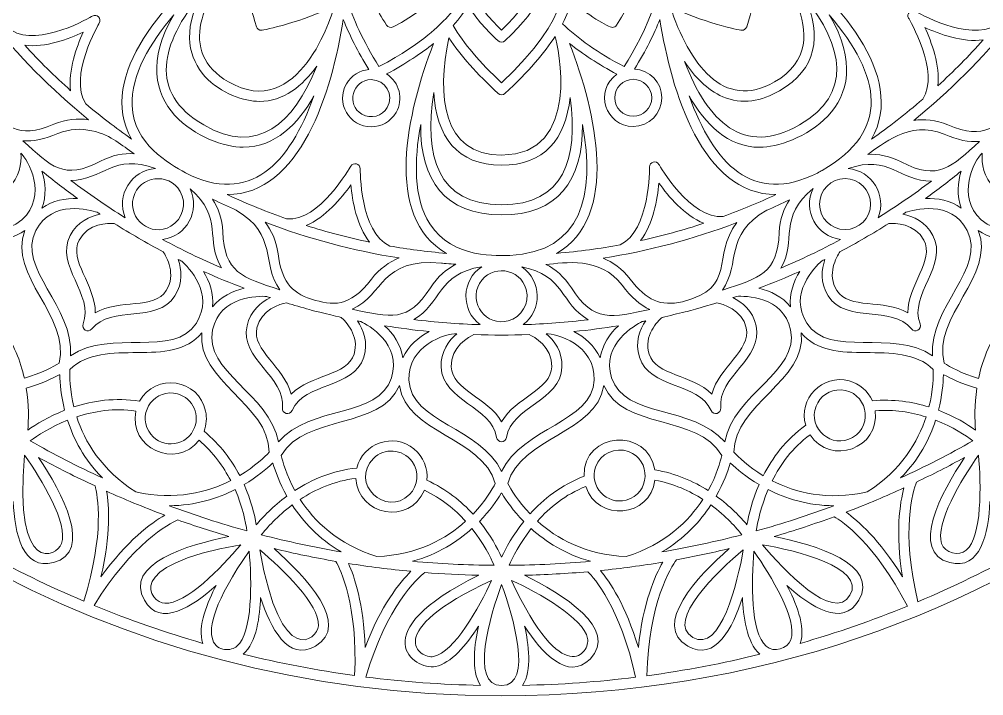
# Model space of a CAD drawing. Header units: inches. Extents: x -25 to 3711, y -26 to 945.
# Drawn here: x 298.4 to 679.2, y 3 to 270 of the extents above; entities that cross this region are included whole.
import ezdxf

# ---------------------------------------------------------------- set-up
doc = ezdxf.new("R2010")
doc.units = ezdxf.units.IN
doc.header["$MEASUREMENT"] = 0
doc.layers.add('_U+0421_U+043B_U+043E_U+0439 1', color=7, linetype='Continuous')

# ---------------------------------------------------------------- blocks, each defined once
blk = doc.blocks.new('block 2')
at = {"layer": '_U+0421_U+043B_U+043E_U+0439 1', "lineweight": 0}
for points, knots in [([(750.52, 771.98), (750.4, 772.1), (750.34, 772.18), (750.07, 772.33), (525.97, 944.79), (201.88, 855.08), (93.56, 598.99), (-24.91, 318.93), (179.57, 3), (488.84, 3), (892.5, 3), (1078.2, 519.12), (750.52, 771.98)], [0, 0, 0, 0, 1, 1, 1, 2, 2, 2, 3, 3, 3, 4, 4, 4, 4]), ([(342.75, 222.72), (336.49, 227.1), (330.44, 231.75), (324.61, 236.66), (317.67, 247.46), (329.85, 268.29), (329.98, 268.5), (331.03, 270.28), (329.01, 272.3), (327.23, 271.24), (327.01, 271.11), (306.06, 258.73), (295.3, 265.65), (289.46, 272.43), (284.4, 278.99), (279.56, 285.9), (304.52, 271.52), (335.64, 300.5), (353.69, 322.93), (352.7, 316.44), (352.32, 308.99), (352.55, 300.68), (342.53, 305.41), (332.38, 294.38), (337.91, 284.81), (341.02, 279.41), (347.96, 277.55), (353.36, 280.67), (358.62, 283.71), (360.5, 290.37), (357.71, 295.7), (364.97, 295.51), (372.51, 295.74), (379.78, 296.85), (357.32, 278.79), (328.36, 247.68), (342.75, 222.72)], [0, 0, 0, 0, 1, 1, 1, 2, 2, 2, 3, 3, 3, 4, 4, 4, 5, 5, 5, 6, 6, 6, 7, 7, 7, 8, 8, 8, 9, 9, 9, 10, 10, 10, 11, 11, 11, 12, 12, 12, 12]), ([(652.34, 273.14), (650.56, 274.19), (648.54, 272.16), (649.6, 270.39), (649.73, 270.17), (662.11, 249.22), (655.2, 238.46), (648.39, 232.59), (641.81, 227.53), (634.94, 222.72), (649.33, 247.7), (620.32, 278.82), (597.91, 296.84), (605.2, 295.73), (612.79, 295.51), (620.17, 295.71), (615.42, 285.69), (626.46, 275.54), (636.03, 281.06), (641.43, 284.18), (643.29, 291.11), (640.17, 296.52), (637.13, 301.78), (630.48, 303.66), (625.14, 300.87), (625.37, 309.64), (624.91, 316.91), (623.99, 322.94), (642.08, 300.45), (673.17, 271.52), (698.13, 285.9), (693.74, 279.65), (689.09, 273.59), (684.18, 267.76), (673.38, 260.82), (652.55, 273.01), (652.34, 273.14)], [0, 0, 0, 0, 1, 1, 1, 2, 2, 2, 3, 3, 3, 4, 4, 4, 5, 5, 5, 6, 6, 6, 7, 7, 7, 8, 8, 8, 9, 9, 9, 10, 10, 10, 11, 11, 11, 12, 12, 12, 12]), ([(537.26, 251.32), (526.9, 256.84), (518.73, 262.52), (512.91, 268.22), (514.71, 271.67), (515.86, 274.75), (516.54, 277.47), (521.86, 272.1), (531.41, 266.76), (532.58, 266.76), (533.25, 266.76), (533.89, 267.09), (534.27, 267.68), (545.54, 285.36), (543.59, 294), (541.43, 297.59), (543.79, 298.51), (546.11, 299.5), (548.41, 300.54), (557.97, 289.23), (545.09, 263.88), (537.26, 251.32)], [0, 0, 0, 0, 1, 1, 1, 2, 2, 2, 3, 3, 3, 4, 4, 4, 5, 5, 5, 6, 6, 6, 7, 7, 7, 7]), ([(381.03, 245.26), (360.7, 257), (370.61, 278.43), (386.19, 295.78), (386.67, 287.52), (388.62, 277.89), (392.05, 267.04), (392.31, 266.2), (393.1, 265.65), (393.95, 265.65), (394.95, 265.65), (410.96, 269.21), (422.77, 275.27), (422.1, 271.87), (408.79, 229.24), (381.03, 245.26)], [0, 0, 0, 0, 1, 1, 1, 2, 2, 2, 3, 3, 3, 4, 4, 4, 5, 5, 5, 5]), ([(596.66, 245.26), (576.39, 233.56), (562.77, 252.69), (555.49, 274.97), (567.09, 269.16), (582.73, 265.65), (583.73, 265.65), (584.59, 265.65), (585.37, 266.2), (585.64, 267.04), (589.46, 279.16), (591.16, 288.78), (591.54, 296.42), (593.81, 294.42), (624.46, 261.32), (596.66, 245.26)], [0, 0, 0, 0, 1, 1, 1, 2, 2, 2, 3, 3, 3, 4, 4, 4, 5, 5, 5, 5]), ([(504.85, 288.56), (507.36, 288.84), (509.86, 289.18), (512.33, 289.59), (513.95, 285.9), (517.28, 271.52), (488.84, 244.95), (480.27, 252.96), (473.84, 260.56), (469.7, 267.57), (472.33, 270.44), (474.24, 273.11), (475.6, 275.56), (478.1, 271.18), (482.08, 266.48), (487.49, 261.52), (488.26, 260.82), (489.43, 260.82), (490.19, 261.52), (505.65, 275.68), (506.01, 284.54), (504.85, 288.56)], [0, 0, 0, 0, 1, 1, 1, 2, 2, 2, 3, 3, 3, 4, 4, 4, 5, 5, 5, 6, 6, 6, 7, 7, 7, 7]), ([(440.43, 251.32), (434.22, 261.29), (430, 270.29), (427.81, 278.14), (431.09, 280.22), (433.62, 282.32), (435.57, 284.33), (436.85, 279.45), (439.47, 273.88), (443.41, 267.68), (443.97, 266.81), (445.1, 266.5), (446.02, 266.98), (464.61, 276.65), (467.26, 285.1), (467.18, 289.29), (469.67, 288.92), (472.17, 288.61), (474.7, 288.36), (475.81, 282.13), (470.64, 273.56), (465.9, 269.35), (464.9, 268.47), (458.86, 261.14), (440.43, 251.32)], [0, 0, 0, 0, 1, 1, 1, 2, 2, 2, 3, 3, 3, 4, 4, 4, 5, 5, 5, 6, 6, 6, 7, 7, 7, 8, 8, 8, 8]), ([(488.84, 265.73), (483.26, 271.04), (479.54, 275.93), (477.72, 280.29), (478.81, 283.55), (478.93, 286.18), (478.76, 288.02), (485.95, 287.53), (493.03, 287.53), (500.74, 288.16), (501.46, 286.54), (503.26, 279.45), (488.84, 265.73)], [0, 0, 0, 0, 1, 1, 1, 2, 2, 2, 3, 3, 3, 4, 4, 4, 4]), ([(415.85, 251.49), (406.69, 228.69), (392.51, 216), (371.23, 228.29), (349.19, 241.02), (354.3, 260.48), (370.22, 280.02), (354.98, 249.78), (381.77, 237.58), (393.2, 237.58), (402.77, 237.58), (410.27, 243.72), (415.85, 251.49)], [0, 0, 0, 0, 1, 1, 1, 2, 2, 2, 3, 3, 3, 4, 4, 4, 4]), ([(608.67, 278.53), (623.84, 259.2), (627.74, 240.58), (606.46, 228.29), (584.41, 215.57), (570.11, 229.73), (561.14, 253.29), (565, 247.39), (569.98, 242.06), (576.2, 239.41), (583.84, 236.15), (591.52, 237.68), (598.66, 241.8), (613.22, 250.21), (615.51, 263.41), (608.67, 278.53)], [0, 0, 0, 0, 1, 1, 1, 2, 2, 2, 3, 3, 3, 4, 4, 4, 5, 5, 5, 5]), ([(342.92, 235.92), (342.37, 247.97), (350.11, 260.79), (359.4, 271.7), (338.19, 235.89), (372.39, 219.48), (386.84, 219.48), (399.55, 219.48), (408.57, 228.79), (414.75, 239.78), (405.22, 212.96), (389.51, 196.4), (364.01, 209.35), (357.58, 213.27), (343.62, 220.44), (342.92, 235.92)], [0, 0, 0, 0, 1, 1, 1, 2, 2, 2, 3, 3, 3, 4, 4, 4, 5, 5, 5, 5]), ([(615.46, 210.34), (615, 210.1), (614.35, 209.76), (613.58, 209.3), (588.18, 196.47), (572.49, 212.92), (562.95, 239.75), (569.19, 228.65), (578.22, 219.47), (590.84, 219.47), (604.06, 219.47), (640.07, 234.93), (618.28, 271.69), (638.84, 247.56), (642.73, 225.97), (615.46, 210.34)], [0, 0, 0, 0, 1, 1, 1, 2, 2, 2, 3, 3, 3, 4, 4, 4, 5, 5, 5, 5]), ([(286.18, 235.17), (281.62, 241.06), (281.44, 246.9), (285.14, 255.71), (287.16, 260.53), (287.48, 265.13), (286.94, 269.22), (297.6, 256.04), (310.73, 242.55), (325.75, 230.35), (321.62, 230.92), (316.96, 230.62), (312.08, 228.57), (297.28, 222.36), (292.79, 228.36), (286.18, 235.17)], [0, 0, 0, 0, 1, 1, 1, 2, 2, 2, 3, 3, 3, 4, 4, 4, 5, 5, 5, 5]), ([(444.73, 180.49), (432.86, 185.95), (433.01, 210.73), (433.01, 210.98), (433.03, 213.04), (430.27, 213.79), (429.26, 211.97), (429.14, 211.75), (416.91, 190.05), (403.95, 191.19), (396.33, 193.89), (388.71, 196.96), (380.51, 200.82), (409.39, 200.73), (421.9, 241.43), (426.33, 269.97), (428.72, 263.85), (432.11, 257.21), (436.47, 250.13), (432.89, 249.83), (429.51, 247.85), (427.58, 244.52), (423.24, 236.99), (428.7, 227.55), (437.36, 227.55), (441.27, 227.55), (445.08, 229.58), (447.17, 233.2), (450.21, 238.47), (448.52, 245.17), (443.43, 248.4), (451.14, 252.58), (457.2, 256.62), (461.96, 260.43), (451.55, 233.55), (441.95, 191.93), (467.15, 177.6), (458.88, 178.3), (451.77, 179.26), (444.73, 180.49)], [0, 0, 0, 0, 1, 1, 1, 2, 2, 2, 3, 3, 3, 4, 4, 4, 5, 5, 5, 6, 6, 6, 7, 7, 7, 8, 8, 8, 9, 9, 9, 10, 10, 10, 11, 11, 11, 12, 12, 12, 13, 13, 13, 13]), ([(576.39, 192.13), (563.38, 190.92), (551.12, 212.45), (551, 212.67), (549.99, 214.47), (547.23, 213.73), (547.26, 211.66), (547.26, 211.4), (547.51, 186.43), (535.68, 180.99), (527.83, 179.53), (519.7, 178.37), (510.54, 177.6), (535.69, 191.91), (526.18, 233.43), (515.72, 260.42), (520.85, 256.32), (527.11, 252.26), (534.42, 248.3), (525.31, 242), (529.8, 227.69), (540.84, 227.69), (547.08, 227.69), (552.15, 232.76), (552.15, 239), (552.15, 245.08), (547.33, 250.04), (541.32, 250.29), (545.9, 257.76), (549.13, 264.29), (551.35, 269.97), (555.78, 241.43), (568.3, 200.72), (597.17, 200.82), (590.52, 197.69), (583.83, 194.85), (576.39, 192.13)], [0, 0, 0, 0, 1, 1, 1, 2, 2, 2, 3, 3, 3, 4, 4, 4, 5, 5, 5, 6, 6, 6, 7, 7, 7, 8, 8, 8, 9, 9, 9, 10, 10, 10, 11, 11, 11, 12, 12, 12, 12]), ([(665.13, 228.29), (660.31, 230.32), (655.71, 230.64), (651.62, 230.1), (665.76, 241.54), (678.61, 254.28), (690.49, 268.9), (689.92, 264.77), (690.23, 260.12), (692.27, 255.24), (695.8, 246.83), (695.8, 241.13), (691.84, 235.51), (684.47, 227.91), (679.83, 222.13), (665.13, 228.29)], [0, 0, 0, 0, 1, 1, 1, 2, 2, 2, 3, 3, 3, 4, 4, 4, 5, 5, 5, 5]), ([(655.98, 266.78), (661.76, 264.13), (670.98, 260.8), (679.04, 261.84), (673.36, 255.5), (667.38, 249.45), (661.1, 243.7), (662.06, 251.77), (658.66, 260.99), (655.98, 266.78)], [0, 0, 0, 0, 1, 1, 1, 2, 2, 2, 3, 3, 3, 3]), ([(318.68, 241.81), (312.35, 247.48), (306.29, 253.46), (300.54, 259.74), (308.61, 258.78), (317.84, 262.18), (323.62, 264.86), (320.97, 259.08), (317.65, 249.87), (318.68, 241.81)], [0, 0, 0, 0, 1, 1, 1, 2, 2, 2, 3, 3, 3, 3]), ([(488.84, 216.38), (465.44, 216.38), (463.21, 239.75), (468.05, 262.68), (472.6, 255.78), (479.12, 248.42), (487.49, 240.75), (488.26, 240.05), (489.43, 240.05), (490.19, 240.75), (499.56, 249.33), (505.84, 256.81), (509.99, 263.23), (511.06, 260.09), (520.95, 216.38), (488.84, 216.38)], [0, 0, 0, 0, 1, 1, 1, 2, 2, 2, 3, 3, 3, 4, 4, 4, 5, 5, 5, 5]), ([(247.74, 242.61), (256.81, 252.53), (271.1, 245.5), (274.04, 242.17), (269.89, 242.5), (264.49, 241.78), (260.29, 237.19), (251.26, 227.31), (263.49, 212.22), (256.17, 202.12), (254.85, 200.29), (257.13, 198), (258.97, 199.33), (269.07, 206.65), (284.15, 194.42), (294.03, 203.45), (298.62, 207.65), (299.35, 213.04), (299.02, 217.2), (301.73, 214.79), (309.87, 200.42), (299.45, 190.89), (287.05, 179.55), (266.37, 197.71), (248.11, 191.27), (254.56, 209.54), (236.39, 230.21), (247.74, 242.61)], [0, 0, 0, 0, 1, 1, 1, 2, 2, 2, 3, 3, 3, 4, 4, 4, 5, 5, 5, 6, 6, 6, 7, 7, 7, 8, 8, 8, 9, 9, 9, 9]), ([(729.57, 191.27), (711.3, 197.72), (690.63, 179.55), (678.23, 190.89), (668.31, 199.96), (675.34, 214.25), (678.67, 217.2), (678.34, 213.05), (679.07, 207.65), (683.65, 203.45), (693.53, 194.42), (708.62, 206.65), (718.72, 199.33), (720.54, 198.01), (722.84, 200.29), (721.51, 202.12), (714.19, 212.22), (726.42, 227.31), (717.39, 237.19), (713.2, 241.78), (707.8, 242.5), (703.64, 242.17), (706.04, 244.88), (720.42, 253.03), (729.95, 242.61), (741.29, 230.21), (723.13, 209.53), (729.57, 191.27)], [0, 0, 0, 0, 1, 1, 1, 2, 2, 2, 3, 3, 3, 4, 4, 4, 5, 5, 5, 6, 6, 6, 7, 7, 7, 8, 8, 8, 9, 9, 9, 9]), ([(443.71, 235.2), (441.69, 231.71), (437.21, 230.51), (433.72, 232.53), (427.27, 236.25), (429.93, 246.17), (437.39, 246.17), (442.98, 246.17), (446.52, 240.07), (443.71, 235.2)], [0, 0, 0, 0, 1, 1, 1, 2, 2, 2, 3, 3, 3, 3]), ([(540.84, 246.31), (544.87, 246.31), (548.15, 243.03), (548.15, 239), (548.15, 234.97), (544.87, 231.69), (540.84, 231.69), (536.81, 231.69), (533.53, 234.97), (533.53, 239), (533.53, 243.03), (536.81, 246.31), (540.84, 246.31)], [0, 0, 0, 0, 1, 1, 1, 2, 2, 2, 3, 3, 3, 4, 4, 4, 4]), ([(488.84, 212.38), (505.66, 212.38), (514.24, 222.66), (515.88, 239.18), (519.36, 214.86), (513.42, 196.78), (488.84, 196.78), (463.39, 196.78), (458.08, 216.19), (462.1, 241.09), (463.08, 223.73), (471.31, 212.38), (488.84, 212.38)], [0, 0, 0, 0, 1, 1, 1, 2, 2, 2, 3, 3, 3, 4, 4, 4, 4]), ([(313.63, 224.88), (323.23, 228.9), (332.12, 224.81), (336.54, 222.05), (338.93, 220.31), (341.35, 218.61), (343.79, 216.95), (339.67, 217.13), (335.12, 216.41), (330.51, 213.98), (315.83, 206.26), (311.03, 211.92), (299.81, 222.03), (303.89, 221.7), (308.37, 222.67), (313.63, 224.88)], [0, 0, 0, 0, 1, 1, 1, 2, 2, 2, 3, 3, 3, 4, 4, 4, 5, 5, 5, 5]), ([(646.71, 213.71), (642.12, 216.12), (637.6, 216.85), (633.5, 216.68), (638.79, 220.25), (649.83, 230.38), (663.58, 224.61), (668.92, 222.37), (673.46, 221.4), (677.58, 221.77), (666.47, 211.78), (661.43, 205.95), (646.71, 213.71)], [0, 0, 0, 0, 1, 1, 1, 2, 2, 2, 3, 3, 3, 4, 4, 4, 4]), ([(492.06, 176.76), (488.11, 176.86), (469.55, 175.1), (460.51, 189.23), (454.01, 199.39), (454.3, 214.36), (456.9, 228.45), (456.65, 206.55), (466.46, 192.78), (488.84, 192.78), (510.85, 192.78), (521.05, 206.1), (520.78, 228.48), (525.95, 200.5), (520.62, 178.3), (492.06, 176.76)], [0, 0, 0, 0, 1, 1, 1, 2, 2, 2, 3, 3, 3, 4, 4, 4, 5, 5, 5, 5]), ([(318.74, 206.39), (331.38, 206.42), (335.6, 217.38), (352.22, 211.05), (342.56, 210.4), (336.55, 200.48), (340.18, 191.69), (332.8, 196.27), (325.65, 201.17), (318.74, 206.39)], [0, 0, 0, 0, 1, 1, 1, 2, 2, 2, 3, 3, 3, 3]), ([(637.51, 191.69), (641.15, 200.53), (635.06, 210.26), (625.67, 211.04), (641.88, 216.8), (646.09, 206.06), (658.59, 206.12), (651.79, 201), (644.76, 196.19), (637.51, 191.69)], [0, 0, 0, 0, 1, 1, 1, 2, 2, 2, 3, 3, 3, 3]), ([(307.35, 210.06), (311.94, 206.3), (316.63, 202.71), (321.41, 199.26), (316.73, 199.41), (311.59, 198.5), (307.32, 195.44), (309.18, 200.36), (308.73, 205.57), (307.35, 210.06)], [0, 0, 0, 0, 1, 1, 1, 2, 2, 2, 3, 3, 3, 3]), ([(358.22, 188.31), (350.44, 183.82), (341.15, 191.04), (343.46, 199.64), (345.76, 208.24), (357.42, 209.83), (361.9, 202.07), (364.68, 197.26), (363.02, 191.09), (358.22, 188.31)], [0, 0, 0, 0, 1, 1, 1, 2, 2, 2, 3, 3, 3, 3]), ([(670.33, 210.06), (668.96, 205.57), (668.51, 200.36), (670.36, 195.44), (666.1, 198.5), (660.96, 199.42), (656.28, 199.26), (661.05, 202.71), (665.75, 206.3), (670.33, 210.06)], [0, 0, 0, 0, 1, 1, 1, 2, 2, 2, 3, 3, 3, 3]), ([(624.5, 207.1), (630.05, 207.1), (634.57, 202.58), (634.57, 197.03), (634.57, 191.48), (630.05, 186.96), (624.5, 186.96), (618.95, 186.96), (614.43, 191.48), (614.43, 197.03), (614.43, 202.58), (618.95, 207.1), (624.5, 207.1)], [0, 0, 0, 0, 1, 1, 1, 2, 2, 2, 3, 3, 3, 4, 4, 4, 4]), ([(355.01, 183.08), (364.45, 184.31), (369.95, 194.43), (365.9, 203.02), (379.04, 191.83), (371.73, 182.74), (378.2, 171.9), (370.28, 175.28), (362.54, 179.02), (355.01, 183.08)], [0, 0, 0, 0, 1, 1, 1, 2, 2, 2, 3, 3, 3, 3]), ([(411.71, 188.59), (419.26, 191.74), (425.63, 199.38), (429.32, 204.65), (429.93, 198.25), (431.68, 188.49), (436.72, 182.02), (428.22, 183.79), (419.88, 185.99), (411.71, 188.59)], [0, 0, 0, 0, 1, 1, 1, 2, 2, 2, 3, 3, 3, 3]), ([(543.75, 182.63), (548.71, 189.14), (550.41, 198.94), (550.97, 205.34), (554.69, 200.11), (561.09, 192.55), (568.68, 189.46), (560.54, 186.78), (552.22, 184.49), (543.75, 182.63)], [0, 0, 0, 0, 1, 1, 1, 2, 2, 2, 3, 3, 3, 3]), ([(599.07, 171.72), (605.54, 182.7), (598, 191.9), (611.88, 203.2), (607.62, 194.53), (613.21, 184.32), (622.69, 183.09), (615.02, 178.95), (607.14, 175.15), (599.07, 171.72)], [0, 0, 0, 0, 1, 1, 1, 2, 2, 2, 3, 3, 3, 3]), ([(304.97, 186.66), (311.4, 199.04), (326.36, 194.75), (329.2, 193.81), (329.58, 193.55), (329.97, 193.28), (330.36, 193.03), (326.29, 192.25), (321.34, 190.13), (318.5, 184.67), (312.34, 172.8), (328.05, 161.39), (323.6, 149.74), (322.79, 147.63), (325.59, 146), (327.02, 147.76), (334.88, 157.44), (352.62, 149.54), (359.82, 160.82), (363.11, 165.97), (362.5, 171.29), (361.15, 175.19), (361.61, 174.97), (362.06, 174.75), (362.52, 174.52), (365.05, 172.24), (375.66, 161.61), (368.31, 150.09), (359.27, 135.93), (334.59, 148.12), (318.62, 137.17), (320.12, 156.46), (297.23, 171.76), (304.97, 186.66)], [0, 0, 0, 0, 1, 1, 1, 2, 2, 2, 3, 3, 3, 4, 4, 4, 5, 5, 5, 6, 6, 6, 7, 7, 7, 8, 8, 8, 9, 9, 9, 10, 10, 10, 11, 11, 11, 11]), ([(378.73, 186.14), (378.52, 191.28), (376.92, 195.53), (374.75, 198.98), (377.84, 197.47), (380.95, 196), (384.1, 194.61), (400.79, 184.67), (393.64, 173.82), (401.31, 163.23), (386.28, 168.13), (379.36, 170), (378.73, 186.14)], [0, 0, 0, 0, 1, 1, 1, 2, 2, 2, 3, 3, 3, 4, 4, 4, 4]), ([(593.55, 194.6), (596.56, 195.93), (599.54, 197.33), (602.5, 198.77), (600.31, 195.31), (598.69, 191.04), (598.49, 185.87), (597.85, 169.62), (590.9, 167.94), (576.03, 163.11), (583.55, 173.75), (576.45, 184.77), (593.55, 194.6)], [0, 0, 0, 0, 1, 1, 1, 2, 2, 2, 3, 3, 3, 4, 4, 4, 4]), ([(659.06, 137.17), (643.11, 148.1), (618.41, 135.94), (609.38, 150.09), (602.02, 161.61), (612.64, 172.24), (615.16, 174.52), (615.62, 174.75), (616.08, 174.97), (616.54, 175.19), (615.19, 171.29), (614.57, 165.97), (617.86, 160.82), (625.06, 149.54), (642.81, 157.45), (650.67, 147.76), (652.08, 146.02), (654.9, 147.61), (654.09, 149.74), (649.63, 161.39), (665.35, 172.8), (659.18, 184.67), (656.35, 190.13), (651.4, 192.25), (647.33, 193.03), (647.71, 193.28), (648.1, 193.55), (648.49, 193.81), (651.32, 194.75), (666.29, 199.04), (672.72, 186.66), (680.46, 171.75), (657.57, 156.48), (659.06, 137.17)], [0, 0, 0, 0, 1, 1, 1, 2, 2, 2, 3, 3, 3, 4, 4, 4, 5, 5, 5, 6, 6, 6, 7, 7, 7, 8, 8, 8, 9, 9, 9, 10, 10, 10, 11, 11, 11, 11]), ([(291.34, 148.88), (301.39, 162.71), (282.04, 179.74), (269.8, 166.86), (260.93, 170.89), (252, 171.85), (244.17, 171.42), (244.32, 178.39), (245.7, 183.72), (246.45, 186.12), (263.08, 195.47), (285.17, 175.31), (300.58, 186.65), (293.61, 168.85), (318.79, 152.73), (314.08, 134.25), (311.97, 132.94), (307.13, 130.25), (300.4, 128.32), (298.92, 134.9), (296.19, 142.05), (291.34, 148.88)], [0, 0, 0, 0, 1, 1, 1, 2, 2, 2, 3, 3, 3, 4, 4, 4, 5, 5, 5, 6, 6, 6, 7, 7, 7, 7]), ([(677.21, 128.22), (670.53, 130.17), (665.73, 132.89), (663.6, 134.23), (658.88, 152.71), (684.07, 168.84), (677.11, 186.65), (692.5, 175.32), (714.59, 195.46), (731.21, 186.13), (731.93, 183.75), (733.27, 178.38), (733.4, 171.38), (726.66, 171.65), (719.05, 170.86), (711.2, 167.95), (708.35, 171.48), (703.67, 173.58), (698.84, 173.09), (688.46, 172.03), (682.95, 160.46), (688.25, 151.8), (682.07, 144.27), (678.83, 135.89), (677.21, 128.22)], [0, 0, 0, 0, 1, 1, 1, 2, 2, 2, 3, 3, 3, 4, 4, 4, 5, 5, 5, 6, 6, 6, 7, 7, 7, 8, 8, 8, 8]), ([(335.9, 189.42), (342.21, 185.42), (348.67, 181.7), (355.25, 178.22), (356.53, 176.25), (360.46, 169.25), (356.45, 162.97), (351.55, 155.29), (338.05, 159.71), (328.41, 154.12), (328.43, 165.27), (317.85, 174.74), (322.05, 182.83), (325.54, 189.54), (333.59, 189.56), (335.9, 189.42)], [0, 0, 0, 0, 1, 1, 1, 2, 2, 2, 3, 3, 3, 4, 4, 4, 5, 5, 5, 5]), ([(448.38, 175.8), (444.53, 174.23), (440.67, 171.64), (437.48, 167.44), (428.65, 155.83), (422.12, 157.17), (413.77, 159.47), (405.44, 162.15), (401.89, 167.12), (400.57, 177.48), (399.93, 182.56), (397.97, 186.65), (395.52, 189.89), (412.5, 183.35), (430.2, 178.63), (448.38, 175.8)], [0, 0, 0, 0, 1, 1, 1, 2, 2, 2, 3, 3, 3, 4, 4, 4, 5, 5, 5, 5]), ([(581.79, 189.75), (571.47, 176.25), (582.23, 164.22), (560.29, 158.49), (551.63, 156.56), (546.03, 159.07), (539.66, 167.44), (536.51, 171.58), (532.71, 174.16), (528.91, 175.74), (546.44, 178.44), (564.29, 183.05), (581.79, 189.75)], [0, 0, 0, 0, 1, 1, 1, 2, 2, 2, 3, 3, 3, 4, 4, 4, 4]), ([(622.43, 178.22), (629.01, 181.69), (635.46, 185.42), (641.77, 189.42), (644.06, 189.54), (652.17, 189.49), (655.63, 182.83), (659.83, 174.75), (649.25, 165.26), (649.28, 154.12), (639.63, 159.72), (626.14, 155.29), (621.23, 162.97), (617.2, 169.3), (621.12, 176.23), (622.43, 178.22)], [0, 0, 0, 0, 1, 1, 1, 2, 2, 2, 3, 3, 3, 4, 4, 4, 5, 5, 5, 5]), ([(429.88, 155.54), (442.45, 161.31), (440.98, 175.93), (465.07, 173.75), (465.77, 173.65), (470.15, 173.34), (470.84, 173.29), (467.15, 171.39), (463.54, 168.47), (460.73, 164.02), (452.03, 150.23), (445.03, 152.31), (429.88, 155.54)], [0, 0, 0, 0, 1, 1, 1, 2, 2, 2, 3, 3, 3, 4, 4, 4, 4]), ([(516.41, 164.02), (513.61, 168.45), (510.02, 171.36), (506.35, 173.26), (513.64, 173.74), (527.64, 176.65), (536.48, 165.02), (540.06, 160.31), (543.57, 157.17), (547.43, 155.45), (532.46, 152.29), (525.17, 150.13), (516.41, 164.02)], [0, 0, 0, 0, 1, 1, 1, 2, 2, 2, 3, 3, 3, 4, 4, 4, 4]), ([(454.15, 151.46), (465.23, 157.73), (463.32, 169.49), (480.99, 172.34), (472.9, 166.91), (472.75, 155.23), (480.36, 149.47), (471.51, 149.73), (462.77, 150.4), (454.15, 151.46)], [0, 0, 0, 0, 1, 1, 1, 2, 2, 2, 3, 3, 3, 3]), ([(498.57, 163.29), (500.01, 157.91), (496.82, 152.4), (491.45, 150.96), (482.85, 148.65), (475.63, 157.94), (480.12, 165.72), (484.61, 173.48), (496.26, 171.89), (498.57, 163.29)], [0, 0, 0, 0, 1, 1, 1, 2, 2, 2, 3, 3, 3, 3]), ([(497.35, 149.47), (504.94, 155.23), (504.74, 166.78), (496.86, 172.23), (513.84, 169.1), (512.08, 157.55), (523.07, 151.41), (514.61, 150.39), (506.03, 149.73), (497.35, 149.47)], [0, 0, 0, 0, 1, 1, 1, 2, 2, 2, 3, 3, 3, 3]), ([(371.08, 170.49), (376.38, 168.1), (381.76, 165.87), (387.19, 163.81), (382.68, 162.74), (378.02, 160.53), (374.73, 156.52), (375.25, 161.68), (373.52, 166.54), (371.08, 170.49)], [0, 0, 0, 0, 1, 1, 1, 2, 2, 2, 3, 3, 3, 3]), ([(602.95, 156.52), (599.66, 160.53), (595.01, 162.74), (590.49, 163.81), (595.93, 165.87), (601.3, 168.1), (606.6, 170.49), (604.17, 166.54), (602.44, 161.68), (602.95, 156.52)], [0, 0, 0, 0, 1, 1, 1, 2, 2, 2, 3, 3, 3, 3]), ([(374.73, 147.43), (377.68, 160.78), (392.7, 160.79), (396.1, 160.61), (396.58, 160.45), (397.06, 160.28), (397.55, 160.12), (393.83, 158.3), (389.64, 154.98), (388.32, 149.01), (385.44, 135.95), (403.57, 128.99), (402.28, 116.59), (402.05, 114.34), (405.17, 113.49), (406.1, 115.56), (411.19, 126.96), (430.37, 123.91), (434.41, 136.67), (436.26, 142.53), (434.26, 147.53), (431.93, 150.96), (432.38, 150.86), (432.85, 150.78), (433.31, 150.69), (435.98, 149.36), (449.6, 141.85), (445.38, 128.5), (440.31, 112.48), (413.32, 117.87), (400.73, 103.16), (397.18, 122.2), (371.11, 131.02), (374.73, 147.43)], [0, 0, 0, 0, 1, 1, 1, 2, 2, 2, 3, 3, 3, 4, 4, 4, 5, 5, 5, 6, 6, 6, 7, 7, 7, 8, 8, 8, 9, 9, 9, 10, 10, 10, 11, 11, 11, 11]), ([(532.31, 128.5), (528.1, 141.8), (541.72, 149.35), (544.39, 150.69), (544.84, 150.78), (545.3, 150.86), (545.76, 150.96), (543.43, 147.53), (541.43, 142.53), (543.28, 136.67), (547.32, 123.91), (566.5, 126.95), (571.59, 115.56), (572.51, 113.49), (575.64, 114.34), (575.4, 116.58), (574.11, 129), (592.25, 135.94), (589.37, 149.01), (588.05, 154.98), (583.86, 158.3), (580.14, 160.12), (580.62, 160.28), (581.11, 160.45), (581.59, 160.62), (585, 160.8), (600, 160.82), (602.95, 147.43), (606.57, 131.02), (580.51, 122.19), (576.96, 103.16), (564.36, 117.87), (537.38, 112.48), (532.31, 128.5)], [0, 0, 0, 0, 1, 1, 1, 2, 2, 2, 3, 3, 3, 4, 4, 4, 5, 5, 5, 6, 6, 6, 7, 7, 7, 8, 8, 8, 9, 9, 9, 10, 10, 10, 11, 11, 11, 11]), ([(403.85, 158.09), (406.88, 157.15), (409.93, 156.26), (413, 155.43), (413.58, 155.09), (424.8, 152.47), (425.46, 152.33), (427.19, 150.79), (432.87, 145.08), (430.59, 137.87), (427.84, 129.19), (413.66, 129.96), (405.8, 122.06), (402.94, 132.83), (390.26, 139.26), (392.23, 148.15), (393.85, 155.49), (401.53, 157.61), (403.85, 158.09)], [0, 0, 0, 0, 1, 1, 1, 2, 2, 2, 3, 3, 3, 4, 4, 4, 5, 5, 5, 6, 6, 6, 6]), ([(552.23, 152.33), (555.3, 153.02), (558.34, 153.77), (561.38, 154.56), (562.13, 154.53), (573.12, 157.87), (573.83, 158.09), (576.15, 157.61), (583.84, 155.49), (585.46, 148.15), (587.42, 139.26), (574.75, 132.84), (571.89, 122.06), (564.03, 129.96), (549.84, 129.19), (547.09, 137.87), (544.82, 145.08), (550.49, 150.79), (552.23, 152.33)], [0, 0, 0, 0, 1, 1, 1, 2, 2, 2, 3, 3, 3, 4, 4, 4, 5, 5, 5, 6, 6, 6, 6]), ([(460.24, 146.73), (456.1, 144.53), (452.09, 141.17), (449.92, 136.37), (449.07, 141.55), (446.08, 145.83), (442.66, 149.03), (448.48, 148.09), (454.34, 147.32), (460.24, 146.73)], [0, 0, 0, 0, 1, 1, 1, 2, 2, 2, 3, 3, 3, 3]), ([(535.03, 149.03), (531.6, 145.83), (528.62, 141.55), (527.76, 136.37), (525.59, 141.17), (521.59, 144.53), (517.44, 146.74), (523.35, 147.32), (529.21, 148.1), (535.03, 149.03)], [0, 0, 0, 0, 1, 1, 1, 2, 2, 2, 3, 3, 3, 3]), ([(371.99, 115.27), (369.34, 128.07), (352.11, 130.64), (345.88, 119.2), (336.27, 120.79), (327.4, 119.41), (319.95, 116.98), (318.29, 123.74), (318.24, 129.25), (318.35, 131.77), (331.99, 145.1), (358.55, 131.35), (370.49, 146.28), (368.38, 127.28), (396.86, 118.23), (397.1, 99.17), (395.4, 97.36), (391.42, 93.5), (385.42, 89.9), (382.29, 95.87), (377.8, 102.07), (371.35, 107.41), (372.32, 109.96), (372.52, 112.71), (371.99, 115.27)], [0, 0, 0, 0, 1, 1, 1, 2, 2, 2, 3, 3, 3, 4, 4, 4, 5, 5, 5, 6, 6, 6, 7, 7, 7, 8, 8, 8, 8]), ([(452.27, 127.59), (451.67, 141.06), (466.82, 146.15), (471.18, 145.89), (468.01, 143.18), (464.71, 138.85), (464.99, 132.64), (465.58, 119.27), (484.9, 117.25), (486.87, 104.93), (487.22, 102.7), (490.46, 102.69), (490.82, 104.93), (492.78, 117.25), (512.1, 119.27), (512.7, 132.64), (512.97, 138.85), (509.67, 143.18), (506.5, 145.89), (510.08, 146.1), (526.04, 141.66), (525.41, 127.59), (524.66, 110.81), (497.2, 109.03), (488.84, 91.56), (480.48, 109.03), (453.02, 110.8), (452.27, 127.59)], [0, 0, 0, 0, 1, 1, 1, 2, 2, 2, 3, 3, 3, 4, 4, 4, 5, 5, 5, 6, 6, 6, 7, 7, 7, 8, 8, 8, 9, 9, 9, 9]), ([(477.91, 145.56), (485.91, 145.26), (491.72, 145.26), (499.78, 145.56), (501.47, 144.75), (509.05, 140.7), (508.7, 132.82), (508.3, 123.72), (494.39, 120.79), (488.84, 111.13), (483.29, 120.79), (469.39, 123.72), (468.98, 132.82), (468.63, 140.7), (476.21, 144.75), (477.91, 145.56)], [0, 0, 0, 0, 1, 1, 1, 2, 2, 2, 3, 3, 3, 4, 4, 4, 5, 5, 5, 5]), ([(626.08, 127.26), (615.5, 130.09), (605.85, 120.2), (608.94, 109.73), (601.02, 104.06), (595.72, 96.81), (592.17, 89.82), (586.21, 93.43), (582.29, 97.3), (580.58, 99.15), (580.8, 118.22), (609.3, 127.28), (607.19, 146.28), (619.13, 131.35), (645.68, 145.09), (659.32, 131.78), (659.4, 129.29), (659.3, 123.76), (657.61, 116.97), (651.18, 118.97), (643.62, 120.18), (635.29, 119.4), (633.53, 123.31), (630.09, 126.18), (626.08, 127.26)], [0, 0, 0, 0, 1, 1, 1, 2, 2, 2, 3, 3, 3, 4, 4, 4, 5, 5, 5, 6, 6, 6, 7, 7, 7, 8, 8, 8, 8]), ([(301.16, 124.41), (306.87, 126.02), (311.36, 128.14), (314.2, 129.71), (314.23, 129.69), (314.34, 129.62), (314.37, 129.61), (314.44, 126.37), (314.84, 121.42), (316.31, 115.67), (309.99, 113.18), (304.95, 110.09), (301.72, 107.84), (302.08, 111.75), (302.24, 117.64), (301.16, 124.41)], [0, 0, 0, 0, 1, 1, 1, 2, 2, 2, 3, 3, 3, 4, 4, 4, 5, 5, 5, 5]), ([(676.01, 107.87), (672.81, 110.13), (667.78, 113.22), (661.38, 115.66), (662.84, 121.42), (663.24, 126.37), (663.31, 129.61), (663.34, 129.63), (663.46, 129.69), (663.49, 129.71), (666.33, 128.15), (670.82, 126.02), (676.53, 124.41), (675.52, 117.69), (675.67, 111.79), (676.01, 107.87)], [0, 0, 0, 0, 1, 1, 1, 2, 2, 2, 3, 3, 3, 4, 4, 4, 5, 5, 5, 5]), ([(367.12, 107.78), (363.46, 100.74), (353.45, 100.56), (349.49, 107.4), (345.01, 115.16), (352.24, 124.46), (360.82, 122.16), (367.1, 120.48), (370.08, 113.45), (367.12, 107.78)], [0, 0, 0, 0, 1, 1, 1, 2, 2, 2, 3, 3, 3, 3]), ([(454.25, 100.43), (446.17, 107.02), (434.09, 102.72), (431.71, 92.86), (422.02, 91.91), (413.81, 88.28), (407.24, 84), (403.88, 90.1), (402.41, 95.41), (401.87, 97.87), (411.59, 114.28), (440.8, 107.87), (448.48, 125.38), (451.35, 106.48), (481.23, 105.11), (486.38, 86.74), (485.21, 84.51), (482.4, 79.74), (477.57, 74.7), (472.98, 79.69), (467.02, 84.55), (459.36, 88.06), (459.84, 92.54), (458.06, 97.33), (454.25, 100.43)], [0, 0, 0, 0, 1, 1, 1, 2, 2, 2, 3, 3, 3, 4, 4, 4, 5, 5, 5, 6, 6, 6, 7, 7, 7, 8, 8, 8, 8]), ([(521.44, 89.63), (512.32, 86.2), (505.32, 80.57), (500.09, 74.73), (495.27, 79.76), (492.47, 84.51), (491.31, 86.74), (496.45, 105.11), (526.33, 106.48), (529.21, 125.38), (536.88, 107.87), (566.1, 114.28), (575.82, 97.87), (575.27, 95.41), (573.79, 90.08), (570.42, 83.96), (564.71, 87.59), (557.68, 90.74), (549.38, 92.15), (546.8, 108.84), (520.98, 107.62), (521.44, 89.63)], [0, 0, 0, 0, 1, 1, 1, 2, 2, 2, 3, 3, 3, 4, 4, 4, 5, 5, 5, 6, 6, 6, 7, 7, 7, 7]), ([(627.47, 104.95), (619.3, 100.22), (609.68, 108.41), (613.02, 117.24), (614.52, 121.21), (618.49, 123.92), (622.9, 123.72), (632.89, 123.25), (636.17, 109.97), (627.47, 104.95)], [0, 0, 0, 0, 1, 1, 1, 2, 2, 2, 3, 3, 3, 3]), ([(344.46, 83.45), (330.79, 92.09), (324.19, 103.39), (321.07, 113.06), (327.86, 115.3), (335.89, 116.63), (344.48, 115.37), (341.36, 100.82), (360.26, 92.04), (369.36, 103.85), (375.03, 99), (379.04, 93.37), (381.87, 87.93), (372.77, 83.3), (360.1, 79.93), (344.46, 83.45)], [0, 0, 0, 0, 1, 1, 1, 2, 2, 2, 3, 3, 3, 4, 4, 4, 5, 5, 5, 5]), ([(595.73, 87.84), (598.95, 94.23), (603.69, 100.85), (610.65, 106.02), (618.71, 93.59), (638.32, 100.6), (636.4, 115.47), (643.83, 116.05), (650.65, 114.91), (656.49, 113.06), (653.34, 103.36), (646.75, 92.01), (633.21, 83.44), (617.43, 79.88), (604.78, 83.22), (595.73, 87.84)], [0, 0, 0, 0, 1, 1, 1, 2, 2, 2, 3, 3, 3, 4, 4, 4, 5, 5, 5, 5]), ([(317.45, 111.74), (319.83, 104.44), (323.99, 96.3), (331.23, 88.94), (321.5, 93.43), (311.98, 98.33), (302.71, 103.6), (305.52, 105.64), (310.7, 109.03), (317.45, 111.74)], [0, 0, 0, 0, 1, 1, 1, 2, 2, 2, 3, 3, 3, 3]), ([(646.45, 88.94), (653.7, 96.31), (657.86, 104.45), (660.24, 111.75), (667.09, 109.08), (672.24, 105.67), (675.01, 103.62), (665.73, 98.34), (656.2, 93.44), (646.45, 88.94)], [0, 0, 0, 0, 1, 1, 1, 2, 2, 2, 3, 3, 3, 3]), ([(452.49, 82.4), (443.29, 73.2), (428.6, 86.98), (438.25, 96.64), (442.54, 100.92), (449.77, 100.53), (453.48, 95.46), (456.48, 91.39), (455.92, 85.82), (452.49, 82.4)], [0, 0, 0, 0, 1, 1, 1, 2, 2, 2, 3, 3, 3, 3]), ([(538.1, 80.21), (530.28, 78.11), (523.35, 85.67), (525.99, 93.24), (527.87, 98.65), (533.78, 101.29), (538.98, 99.37), (548.1, 96), (547.59, 82.75), (538.1, 80.21)], [0, 0, 0, 0, 1, 1, 1, 2, 2, 2, 3, 3, 3, 3]), ([(283.65, 59.9), (289.91, 62.99), (293.85, 73.05), (295.96, 79.71), (296.53, 67.13), (299.75, 52.29), (311.86, 55.54), (327.8, 59.8), (315.24, 83.26), (306.01, 97.01), (313.31, 93.03), (320.75, 89.29), (328.33, 85.78), (329.25, 82.35), (332.3, 67.21), (323.84, 40.34), (310.06, 46.17), (296.65, 52.71), (283.65, 59.9)], [0, 0, 0, 0, 1, 1, 1, 2, 2, 2, 3, 3, 3, 4, 4, 4, 5, 5, 5, 6, 6, 6, 6]), ([(300.5, 97.95), (307.29, 88.28), (317.75, 70.92), (315.07, 63.03), (313.31, 57.82), (296.23, 49.72), (300.5, 97.95)], [0, 0, 0, 0, 1, 1, 1, 2, 2, 2, 2]), ([(653.27, 40.1), (646.38, 68.13), (651.41, 83.97), (652.7, 87.33), (659.13, 90.39), (665.45, 93.61), (671.67, 97.01), (662.44, 83.26), (649.89, 59.8), (665.82, 55.53), (677.93, 52.29), (681.16, 67.13), (681.72, 79.71), (683.84, 73.04), (687.77, 62.99), (694.03, 59.9), (680.86, 52.61), (667.26, 45.99), (653.27, 40.1)], [0, 0, 0, 0, 1, 1, 1, 2, 2, 2, 3, 3, 3, 4, 4, 4, 5, 5, 5, 6, 6, 6, 6]), ([(677.19, 97.95), (678.23, 86.18), (678.61, 65.92), (672.35, 60.42), (669.42, 57.84), (663.88, 59.3), (662.61, 63.02), (659.94, 70.91), (670.4, 88.27), (677.19, 97.95)], [0, 0, 0, 0, 1, 1, 1, 2, 2, 2, 3, 3, 3, 3]), ([(387.16, 86.32), (392.26, 89.35), (396.05, 92.56), (398.39, 94.81), (398.43, 94.79), (398.45, 94.79), (398.47, 94.78), (398.48, 94.78), (398.51, 94.77), (398.58, 94.76), (399.49, 91.64), (401.15, 86.97), (404.06, 81.79), (398.6, 77.75), (394.53, 73.47), (391.99, 70.45), (391.33, 74.32), (389.96, 80.06), (387.16, 86.32)], [0, 0, 0, 0, 1, 1, 1, 2, 2, 2, 3, 3, 3, 4, 4, 4, 5, 5, 5, 6, 6, 6, 6]), ([(573.63, 81.79), (576.53, 86.97), (578.2, 91.64), (579.1, 94.76), (579.14, 94.76), (579.27, 94.8), (579.3, 94.8), (581.64, 92.56), (585.43, 89.35), (590.52, 86.32), (587.81, 80.09), (586.43, 74.34), (585.74, 70.47), (583.23, 73.49), (579.18, 77.77), (573.63, 81.79)], [0, 0, 0, 0, 1, 1, 1, 2, 2, 2, 3, 3, 3, 4, 4, 4, 5, 5, 5, 5]), ([(409.33, 80.5), (415.31, 84.43), (422.72, 87.79), (431.35, 88.79), (432.1, 74.01), (452.6, 70.23), (458.36, 84.11), (465.14, 80.87), (470.49, 76.43), (474.65, 71.88), (467.11, 65.08), (455.75, 58.6), (439.6, 57.95), (424.15, 62.76), (414.85, 71.97), (409.33, 80.5)], [0, 0, 0, 0, 1, 1, 1, 2, 2, 2, 3, 3, 3, 4, 4, 4, 5, 5, 5, 5]), ([(503, 71.91), (507.76, 77.25), (514.05, 82.41), (522.13, 85.61), (526.75, 71.34), (547.48, 73.33), (549.43, 88.07), (556.82, 86.7), (563.15, 83.8), (568.34, 80.48), (562.81, 71.96), (553.52, 62.75), (538.09, 57.95), (521.91, 58.6), (510.55, 65.1), (503, 71.91)], [0, 0, 0, 0, 1, 1, 1, 2, 2, 2, 3, 3, 3, 4, 4, 4, 5, 5, 5, 5]), ([(383.59, 84.35), (386.58, 77.54), (387.81, 71.42), (388.3, 68.04), (377.88, 70.92), (367.63, 74.24), (357.59, 77.98), (367.97, 78.04), (376.72, 80.86), (383.59, 84.35)], [0, 0, 0, 0, 1, 1, 1, 2, 2, 2, 3, 3, 3, 3]), ([(594.11, 84.35), (600.98, 80.86), (609.72, 78.04), (620.1, 77.98), (610.06, 74.25), (599.83, 70.93), (589.42, 68.05), (589.95, 71.46), (591.22, 77.59), (594.11, 84.35)], [0, 0, 0, 0, 1, 1, 1, 2, 2, 2, 3, 3, 3, 3]), ([(647.16, 49.94), (638, 64.76), (629.54, 72.13), (624.88, 75.41), (633.84, 78.84), (640.59, 81.75), (647.75, 85.03), (646.14, 79.04), (644.31, 67.38), (647.16, 49.94)], [0, 0, 0, 0, 1, 1, 1, 2, 2, 2, 3, 3, 3, 3]), ([(332.89, 83.68), (339.88, 80.55), (346.88, 77.61), (355.83, 74.27), (350.46, 71.17), (340.93, 64.22), (330.64, 49.9), (334.64, 66.87), (333.86, 78.07), (332.89, 83.68)], [0, 0, 0, 0, 1, 1, 1, 2, 2, 2, 3, 3, 3, 3]), ([(480.1, 71.78), (484.24, 76.03), (487.06, 80.11), (488.74, 82.88), (488.78, 82.88), (488.91, 82.88), (488.95, 82.88), (490.63, 80.11), (493.45, 76.03), (497.59, 71.78), (493.36, 66.46), (490.54, 61.27), (488.87, 57.71), (487.23, 61.27), (484.42, 66.46), (480.1, 71.78)], [0, 0, 0, 0, 1, 1, 1, 2, 2, 2, 3, 3, 3, 4, 4, 4, 5, 5, 5, 5]), ([(406.18, 78.29), (410.39, 71.83), (416.56, 65.01), (425.53, 59.76), (414.85, 61.57), (404.33, 63.83), (393.97, 66.52), (396.13, 69.2), (400.29, 73.88), (406.18, 78.29)], [0, 0, 0, 0, 1, 1, 1, 2, 2, 2, 3, 3, 3, 3]), ([(571.51, 78.3), (577.51, 73.9), (581.64, 69.21), (583.75, 66.53), (573.34, 63.82), (562.8, 61.57), (552.15, 59.76), (561.13, 65.01), (567.3, 71.84), (571.51, 78.3)], [0, 0, 0, 0, 1, 1, 1, 2, 2, 2, 3, 3, 3, 3]), ([(327.99, 38.61), (342.89, 63.22), (357.6, 70.9), (360.96, 72.4), (367.65, 70.02), (374.39, 67.83), (381.18, 65.83), (364.92, 62.62), (339.55, 54.92), (347.79, 40.66), (354.06, 29.78), (366.85, 38.03), (376.12, 46.5), (372.89, 40.27), (368.51, 30.26), (370.88, 23.66), (356.25, 27.89), (341.93, 32.89), (327.99, 38.61)], [0, 0, 0, 0, 1, 1, 1, 2, 2, 2, 3, 3, 3, 4, 4, 4, 5, 5, 5, 6, 6, 6, 6]), ([(606.81, 23.66), (609.18, 30.26), (604.8, 40.27), (601.56, 46.5), (610.77, 38.09), (623.64, 29.81), (629.9, 40.66), (638.13, 54.91), (612.78, 62.62), (596.51, 65.83), (604.48, 68.17), (612.38, 70.79), (620.21, 73.66), (623.36, 71.86), (636.1, 63.38), (649.12, 38.37), (635.36, 32.75), (621.24, 27.84), (606.81, 23.66)], [0, 0, 0, 0, 1, 1, 1, 2, 2, 2, 3, 3, 3, 4, 4, 4, 5, 5, 5, 6, 6, 6, 6]), ([(477.15, 68.96), (481.79, 63.18), (484.55, 57.61), (485.9, 54.46), (475.06, 54.55), (464.32, 55.09), (453.71, 56.07), (463.72, 58.82), (471.42, 63.81), (477.15, 68.96)], [0, 0, 0, 0, 1, 1, 1, 2, 2, 2, 3, 3, 3, 3]), ([(500.54, 68.96), (506.26, 63.81), (513.97, 58.82), (523.97, 56.07), (513.37, 55.09), (502.65, 54.55), (491.81, 54.46), (493.21, 57.63), (496.01, 63.2), (500.54, 68.96)], [0, 0, 0, 0, 1, 1, 1, 2, 2, 2, 3, 3, 3, 3]), ([(385.82, 62.61), (378.22, 53.55), (364.13, 38.98), (355.85, 39.49), (350.46, 39.84), (337.9, 54.22), (385.82, 62.61)], [0, 0, 0, 0, 1, 1, 1, 2, 2, 2, 2]), ([(430.83, 10.95), (415.9, 13), (401.23, 15.82), (386.83, 19.38), (392.18, 23.91), (393.39, 34.78), (393.71, 41.79), (397.5, 29.83), (404.46, 16.28), (415.33, 22.56), (429.62, 30.81), (411.39, 50.22), (398.99, 61.06), (407.07, 59.11), (415.22, 57.43), (423.42, 56.01), (425.21, 52.91), (432.05, 39.07), (430.83, 10.95)], [0, 0, 0, 0, 1, 1, 1, 2, 2, 2, 3, 3, 3, 4, 4, 4, 5, 5, 5, 6, 6, 6, 6]), ([(546.24, 10.87), (546.83, 39.73), (555.78, 53.73), (557.91, 56.66), (564.88, 57.94), (571.81, 59.4), (578.69, 61.06), (566.29, 50.22), (548.06, 30.81), (562.36, 22.56), (573.22, 16.28), (580.18, 29.83), (583.97, 41.79), (584.29, 34.78), (585.51, 23.91), (590.85, 19.38), (576.26, 15.77), (561.38, 12.92), (546.24, 10.87)], [0, 0, 0, 0, 1, 1, 1, 2, 2, 2, 3, 3, 3, 4, 4, 4, 5, 5, 5, 6, 6, 6, 6]), ([(591.87, 62.61), (604.41, 60.42), (632.83, 53.73), (626.43, 42.66), (620.04, 31.57), (600, 52.9), (591.87, 62.61)], [0, 0, 0, 0, 1, 1, 1, 2, 2, 2, 2]), ([(384.33, 22.5), (380.19, 18.86), (361.37, 20.42), (389.18, 60.03), (390.22, 48.26), (390.6, 28), (384.33, 22.5)], [0, 0, 0, 0, 1, 1, 1, 2, 2, 2, 2]), ([(416.49, 30.62), (416.13, 25.13), (401.73, 12.9), (393.37, 60.59), (402.44, 53), (417.03, 38.93), (416.49, 30.62)], [0, 0, 0, 0, 1, 1, 1, 2, 2, 2, 2]), ([(584.31, 60.59), (582.1, 47.94), (575.41, 19.64), (564.36, 26.02), (553.31, 32.4), (574.47, 52.35), (584.31, 60.59)], [0, 0, 0, 0, 1, 1, 1, 2, 2, 2, 2]), ([(603.09, 25.11), (601.83, 21.4), (596.3, 19.91), (593.35, 22.5), (587.09, 27.99), (587.47, 48.26), (588.51, 60.03), (595.3, 50.36), (605.76, 33), (603.09, 25.11)], [0, 0, 0, 0, 1, 1, 1, 2, 2, 2, 3, 3, 3, 3]), ([(428.35, 55.2), (436.52, 53.9), (444.74, 52.87), (453.02, 52.1), (448.63, 47.73), (441.19, 38.55), (434.92, 21.97), (434.39, 39.41), (430.74, 50.03), (428.35, 55.2)], [0, 0, 0, 0, 1, 1, 1, 2, 2, 2, 3, 3, 3, 3]), ([(527.91, 52.41), (536.17, 53.25), (544.38, 54.35), (552.53, 55.72), (549.43, 50.35), (544.64, 39.56), (542.88, 21.98), (537.85, 38.74), (531.55, 48.05), (527.91, 52.41)], [0, 0, 0, 0, 1, 1, 1, 2, 2, 2, 3, 3, 3, 3]), ([(435.29, 10.36), (443.39, 38.31), (455.8, 49.48), (458.48, 51.63), (465.56, 51.08), (472.69, 50.72), (479.84, 50.55), (433.45, 27.86), (454.29, 12.84), (462.75, 14.52), (468.82, 15.73), (474.84, 22.79), (479.74, 30.47), (478.23, 23.62), (476.6, 12.85), (480.55, 7.09), (465.25, 7.38), (450.15, 8.48), (435.29, 10.36)], [0, 0, 0, 0, 1, 1, 1, 2, 2, 2, 3, 3, 3, 4, 4, 4, 5, 5, 5, 6, 6, 6, 6]), ([(497.14, 7.09), (501.08, 12.85), (499.45, 23.61), (497.95, 30.46), (504.69, 19.91), (514.98, 8.66), (523.8, 17.48), (535.53, 29.2), (512.65, 43.31), (497.85, 50.55), (506.25, 50.74), (514.61, 51.21), (522.92, 51.94), (525.37, 49.53), (535.62, 38.09), (541.78, 10.29), (527.12, 8.46), (512.22, 7.38), (497.14, 7.09)], [0, 0, 0, 0, 1, 1, 1, 2, 2, 2, 3, 3, 3, 4, 4, 4, 5, 5, 5, 6, 6, 6, 6]), ([(484.93, 48.53), (479.95, 37.81), (470.14, 20.07), (461.97, 18.45), (456.67, 17.4), (440.82, 28.02), (484.93, 48.53)], [0, 0, 0, 0, 1, 1, 1, 2, 2, 2, 2]), ([(488.84, 7), (476.08, 7), (484.44, 34.86), (488.84, 46.91), (493.25, 34.85), (501.6, 7), (488.84, 7)], [0, 0, 0, 0, 1, 1, 1, 2, 2, 2, 2]), ([(492.76, 48.53), (503.48, 43.55), (521.21, 33.74), (522.84, 25.57), (523.92, 20.18), (513.17, 4.62), (492.76, 48.53)], [0, 0, 0, 0, 1, 1, 1, 2, 2, 2, 2])]:
    blk.add_open_spline(points, degree=3, knots=knots, dxfattribs=at)

msp = doc.modelspace()

# ---------------------------------------------------------------- block references
at = {"layer": '_U+0421_U+043B_U+043E_U+0439 1'}
msp.add_blockref('block 2', (0, 0), dxfattribs=at)

doc.saveas('drawing.dxf')
